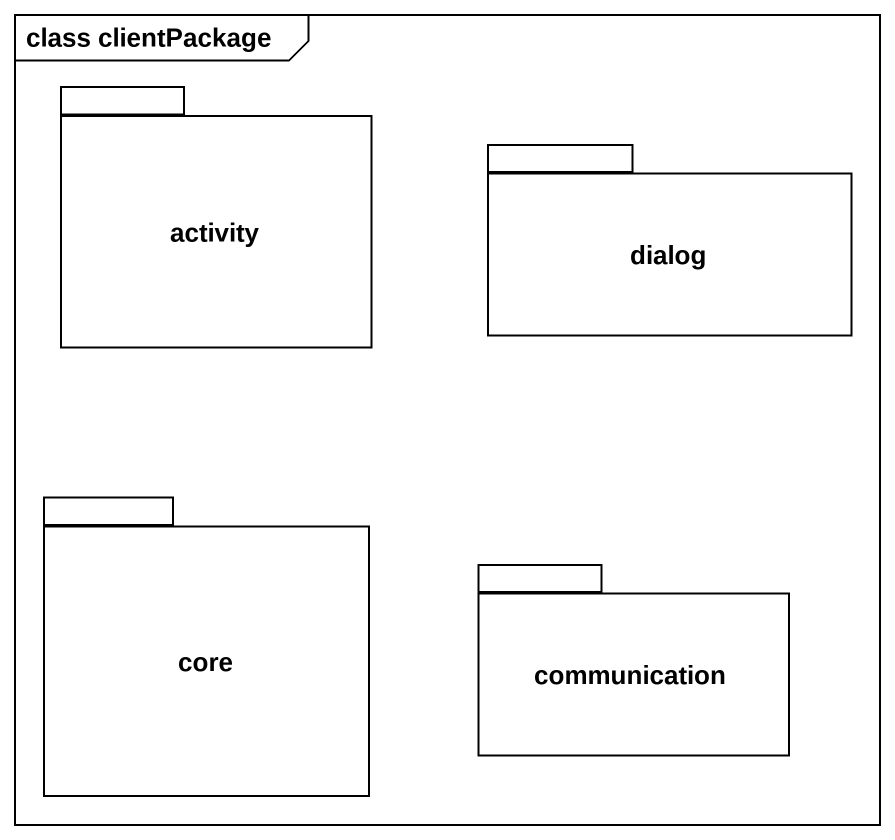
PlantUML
@startuml
mainframe class clientPackage
package activity {
}
package dialog {
}
package core {
}
package communication {
}
@enduml
